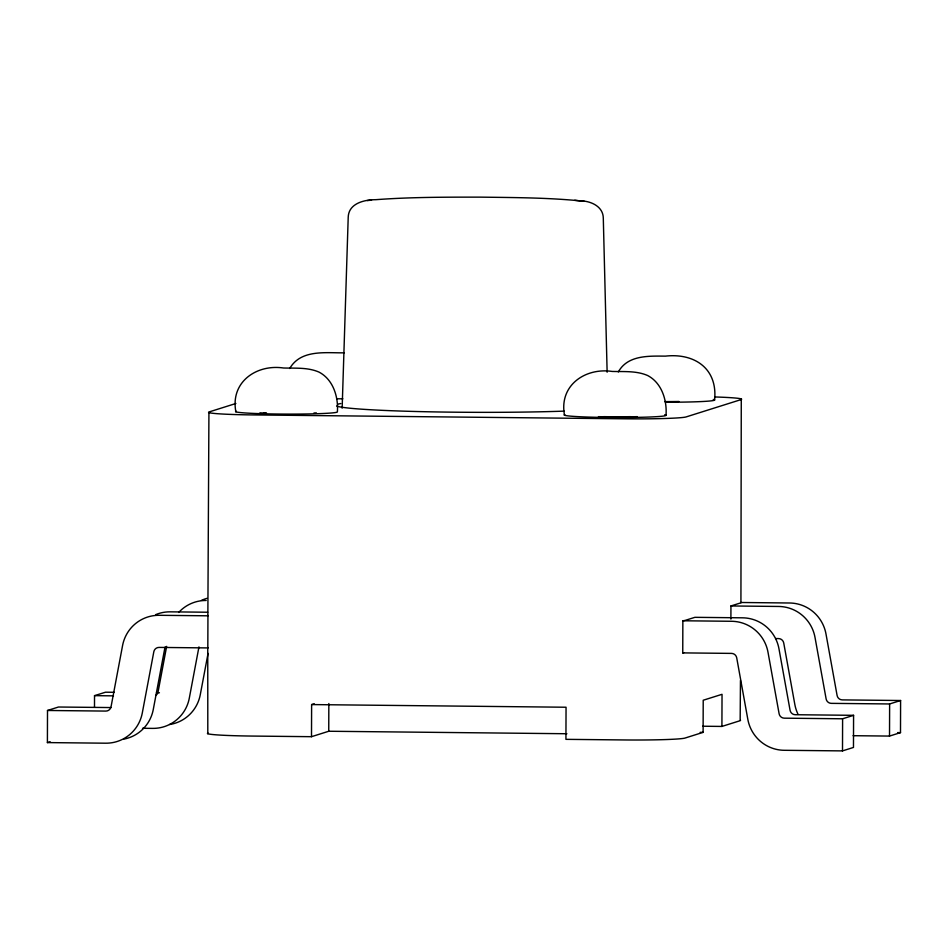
<?xml version="1.0" encoding="UTF-8"?>
<svg xmlns="http://www.w3.org/2000/svg" width="948" height="948" viewBox="0 0 948 948"><rect width="100%" height="100%" fill="white"/><g stroke="black" fill="none" stroke-linecap="round" stroke-linejoin="round"><path stroke-width="1.42" d="M740.921 602.667L741.277 398.954M207.92 647.579A53.586 2.524 0.2 0 0 207.825 647.922L159.051 647.413A5.356 5.297 72.5 0 0 153.825 651.726L142.295 712.979A37.505 37.067 72.5 0 1 105.702 743.196L47.4 742.592L47.507 710.479L58.48 707.018L110.963 707.564M94.492 707.338L94.527 695.654L105.501 692.206L114.246 692.289M207.825 647.922L207.944 615.809A53.586 2.524 0.2 0 1 208.027 615.465M235.862 411.776C230.174 381.926 256.659 363.985 283.511 368.002C295.409 368.357 307.922 367.231 319.061 372.126C333.21 379.556 338.507 396.928 337.381 411.93A50.908 2.394 0.2 0 1 282.22 414.075A50.908 2.394 0.2 0 1 236.135 411.171M208.027 733.053A53.586 2.524 0.2 0 0 253.199 736.075L311.501 736.691L311.619 704.577L314.262 703.736M311.501 736.691L328.743 731.252L328.838 703.523M564.51 415.212C558.822 385.35 585.295 367.421 612.159 371.438C624.045 371.782 636.558 370.668 647.709 375.55C661.846 382.992 667.143 400.364 666.017 415.366M682.75 652.888L682.856 620.774A53.586 2.524 0.2 0 0 685.499 620.288L694.896 617.326L742.604 617.823A37.505 37.067 72.5 0 1 778.972 648.811L790.075 710.289A5.356 5.297 72.5 0 0 795.277 714.721L853.579 715.325L853.473 747.439L842.499 750.899L784.197 750.295A37.505 37.067 72.5 0 1 747.818 719.307L736.715 657.817A5.356 5.297 72.5 0 0 731.524 653.397L682.75 652.888A53.586 2.524 0.2 0 0 683.864 652.722M311.619 704.577L566.051 707.232L565.932 739.345L624.246 739.95A53.586 2.524 0.2 0 0 685.084 738.042L703.108 732.354L703.215 700.24L722.032 694.315L721.914 726.429L702.717 726.227M714.602 400.056C717.826 368.488 694.422 352.893 665.437 356.128C648.752 356.045 627.695 354.955 618.333 371.948M730.896 619.103L730.944 605.962L740.352 602.999A53.586 2.524 0.2 0 0 740.85 602.49L789.625 602.999A37.505 37.067 72.5 0 1 825.992 633.987L837.096 695.476A5.356 5.297 72.5 0 0 842.298 699.897L900.6 700.513L900.493 732.626L889.52 736.075L853.07 735.695M842.499 750.899L842.606 718.785L853.579 715.325M889.52 736.075L889.627 703.961L900.6 700.513M207.861 615.643L208.927 412.57M740.459 680.38L740.163 720.089A53.586 2.524 0.2 0 1 739.938 720.753L721.914 726.429M342.145 408.209L348.212 217.234C348.639 203.204 364.542 199.684 375.835 199.684C410.65 197.066 445.607 197.137 480.506 197.137C513.686 197.575 546.96 197.611 580.022 200.846C590.343 200.81 603.165 206.154 603.295 218.123L607.135 372.22M166.647 646.37L158.067 691.945A5.356 5.297 72.5 0 1 155.626 695.5M198.962 646.88L189.304 698.155A37.505 37.067 72.5 0 1 152.723 728.384L142.52 728.277M208.062 653.397L200.277 694.694A37.505 37.067 72.5 0 1 169.562 724.521M289.697 368.511C300.872 349.231 325.389 353.059 344.195 352.834M235.874 403.493L209.141 411.918A53.586 2.524 0.2 0 0 254.313 414.94L625.36 418.815A53.586 2.524 0.2 0 0 686.21 416.895L741.063 399.606A53.586 2.524 0.2 0 0 714.899 396.963M47.4 742.592L50.137 741.727M371.545 200.123L367.22 200.597M730.944 605.962L778.652 606.459A37.505 37.067 72.5 0 1 815.019 637.447L826.123 698.925A5.356 5.297 72.5 0 0 831.325 703.357L889.627 703.961M207.719 612.23L170.13 611.839A37.505 37.067 72.5 0 0 155.804 614.588M207.944 615.809L159.157 615.299A37.505 37.067 72.5 0 0 122.576 645.529L111.046 706.77A5.356 5.297 72.5 0 1 105.82 711.083L47.507 710.479M682.856 620.774L731.631 621.284A37.505 37.067 72.5 0 1 768.01 652.271L779.114 713.749A5.356 5.297 72.5 0 0 784.304 718.169L842.606 718.785M775.654 638.549L778.545 638.573A5.356 5.297 72.5 0 1 783.735 643.005L794.839 704.483A37.505 37.067 72.5 0 0 798.062 714.342M156.515 692.739L159.43 692.763M94.527 695.654L113.476 695.856M897.578 732.591L900.493 732.626M700.157 732.33L703.108 732.354M328.743 731.252L566.904 733.74M574.737 200.289L584.359 201.343M207.754 647.757L207.802 733.716M713.275 399.452A50.908 2.394 0.2 0 1 665.84 402.225M342.844 398.788A50.908 2.394 0.2 0 1 337.192 398.788M664.69 414.762A50.908 2.394 0.2 0 1 617.255 417.535A50.908 2.394 0.2 0 1 564.771 414.608M564.143 411.124A139.32 6.565 0.2 0 1 422.867 411.669A139.32 6.565 0.2 0 1 336.611 405.993M337.903 404.144A139.32 6.565 0.2 0 1 340.782 403.552M165.26 646.88A5.356 5.297 72.5 0 0 164.798 648.278L153.268 709.519A37.505 37.067 72.5 0 1 123.998 739.085M178.71 612.432A37.505 37.067 72.5 0 1 206.178 600.475M201.474 600.368A37.505 37.067 72.5 0 1 206.984 598.354M637.175 416.646A37.505 1.766 0.2 0 1 598.449 416.658M630.621 416.658A34.827 1.635 0.2 0 1 603.675 416.646M678.969 401.49A37.505 1.766 0.2 0 1 664.607 401.596M316.359 412.878A37.505 1.766 0.2 0 1 313.942 412.996M265.724 413.103A37.505 1.766 0.2 0 1 259.906 412.854M266.483 412.973A34.827 1.635 0.2 0 1 263.722 412.866"/></g></svg>
